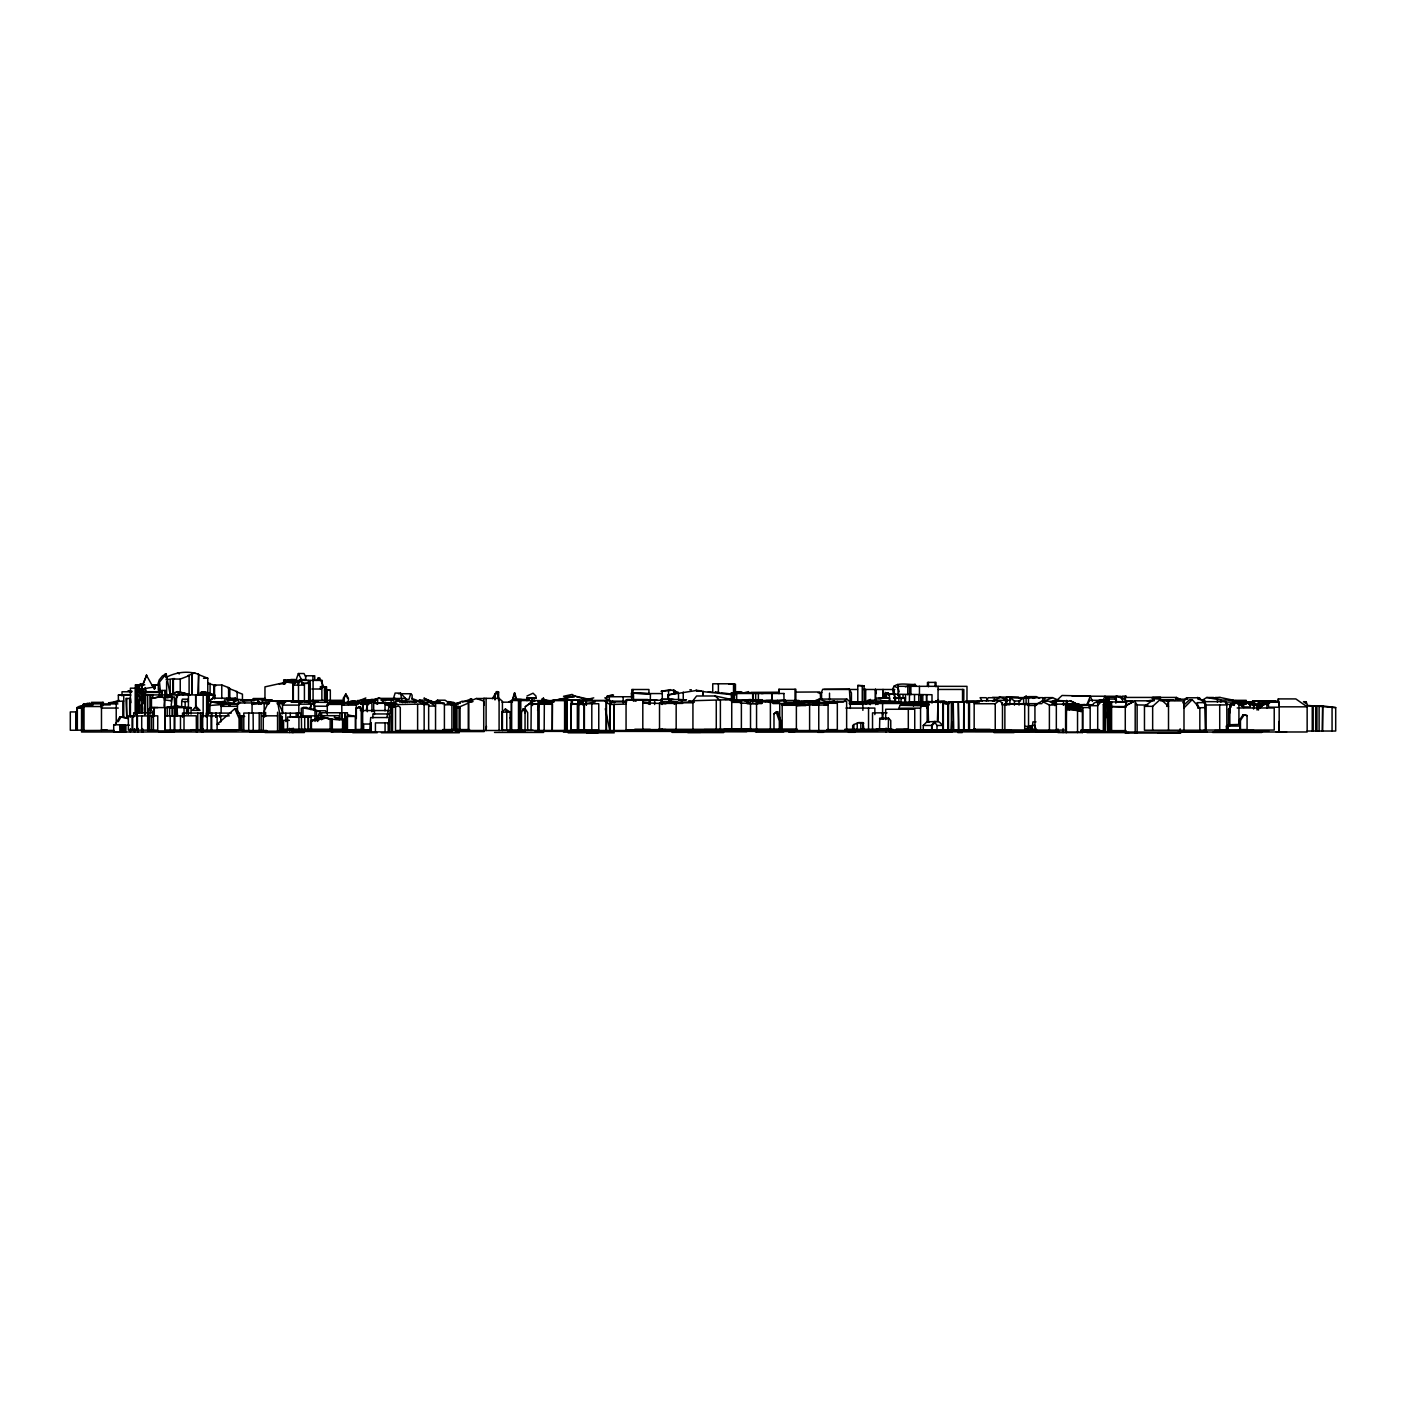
<?xml version="1.0" encoding="UTF-8"?>
<svg xmlns="http://www.w3.org/2000/svg" width="1406" height="1406" viewBox="0 0 1406 1406"><rect width="100%" height="100%" fill="white"/><g stroke="black" fill="none" stroke-linecap="round" stroke-linejoin="round"><path stroke-width="1.5" d="M195.715 694.951L195.698 708.026L195.68 694.915L205.891 694.037L207.93 694.951L207.93 714.547M905.517 702.42L905.517 694.722M1108.666 710.997L1108.332 704.687L1109.773 704.301L1110.758 704.687L1110.758 732.034L1110.758 701.946M1106.627 699.063L1116.346 699.063L1116.346 701.946L1115.854 699.063M301.692 683.826L308.371 683.281L308.371 680.469M170.161 715.795L170.337 729.995M1110.494 713.106L1110.793 704.705L1108.332 704.687M325.717 700.838L326.139 690.241M951.757 721.612L951.37 730.276L951.37 701.84L953.233 701.84L953.725 730.276M326.016 700.909L327.141 690.293L330.322 690.293L330.322 700.891M454.876 720.153L455.825 707.851L454.085 707.376M1105.186 732.034L1105.96 697.148L1107.752 697.148L1108.877 700.663L1107.436 700.663L1105.96 697.148M486.458 726.252L486.107 730.558L486.107 698.343M886.94 698.079L885.499 692.385L884.497 698.325M1249.881 702.332L1250.285 706.972L1242.816 706.972L1242.57 702.315L1249.881 702.332L1249.67 704.81L1260.128 704.81M153.236 684.863L153.149 685.864C155.838 684.581 151.866 684.195 153.922 685.864L154.695 684.863L154.695 688.659M1277.966 702.315L1278.318 698.905L1295.822 698.923L1307.158 706.831L1279.179 706.831L1278.318 698.905M83.147 707.271L83.569 703.808L117.928 703.931M1160.565 700.803L1183.993 700.891L1183.993 707.903L1192.2 699.661L1199.845 708.097L1199.845 730.224M944.322 701.19L935.728 701.102L935.271 702.438M1206.137 730.048L1206.137 705.021L1204.696 701.647L1225.382 701.647L1226.788 704.125L1226.893 729.784M1196.893 705.759L1197.332 702.631L1204.731 702.631L1205.364 730.224L1144.466 730.224L1144.466 706.339L1154.748 698.782L1160.6 699.151L1168.509 706.339L1166.629 706.339L1168.509 700.891L1168.509 730.224M171.181 701.067L171.76 697.148L174.221 697.2L176.066 701.067L176.066 707.271M277.562 712.209L277.562 731.173M265.611 712.28L265.611 716.48M820.471 694.898L822.686 689.309L849.4 689.098L851.421 692.965L851.421 701.735M829.522 693.14L829.522 699.696M534.104 701.348L534.385 700.012L534.755 701.436M391.887 731.876L391.29 706.04L389.128 706.04L386.914 717.552M391.29 706.04L389.286 715.847L389.286 731.876M325.384 700.909L325.805 701.629M388.232 724.055L389.972 715.865L389.972 731.876M532.048 701.453L532.839 697.868L531.626 701.453M153.324 716.269L154.273 712.034L147.964 709.432L147.964 713.756M366.896 702.807L369.479 701.699L368.741 701.032L375.103 701.014L376.492 698.975L377.634 699.819L377.634 704.195M366.333 709.643L367.317 705.496L370.112 702.807L371.922 703.826L371.922 711.717M315.067 721.436L314.909 705.496L313.819 703.861L311.113 703.879L310.726 709.591M163.992 706.199L164.801 696.708L172.358 696.708L171.181 705.461M537.567 710.311L539.131 704.265M181.69 701.576L182.323 699.169L187.754 699.204L188.457 701.576L181.69 701.576L181.69 705.935M158.896 688.36L160.196 692.42L146.593 692.42L145.134 687.569L144.765 714.564M512.61 700.715L514.754 692.771L516.371 698.729M512.522 699.626L514.385 692.965L515.914 698.835M1052.092 704.142L1065.59 704.142L1065.59 730.083L1031.951 730.083L1032.953 721.876L1035.958 721.876M1242.834 705.425L1243.396 703.598M398.478 693.738L410.728 693.738L408.953 699.397L405.613 699.38M1107.752 697.148L1107.155 699.063L1108.877 700.663M1062.374 704.441L1067.734 704.441L1067.435 705.337L1066.697 700.346M295.629 681.207L298.371 673.527L304.012 673.527L305.77 676.954M1213.097 698.149L1220.267 697.499L1232.869 700.083L1232.869 702.104M888.293 729.661L888.522 718.115L879.787 718.115L879.523 729.661M325.964 711.998L325.524 710.786L320.146 710.786L317.721 717.218L317.721 721.471M139.633 700.873L140.055 697.376L138.719 700.873L138.719 713.053M140.477 690.1L146.681 675.108L140.688 690.434M139.827 692.156L139.194 693.773L139.036 684.863M82.69 705.25L88.262 704.828L87.049 705.232M1086.891 704.67L1090.318 696.146L1062.075 695.478L1056.398 700.733M913.144 702.772L913.496 701.893L909.787 702.069M1266.947 704.564L1268.036 702.016L1278.564 702.016L1279.179 707.236L1268.704 707.2L1268.036 702.016M920.561 730.083L920.561 708.114L921.791 705.285L926.15 705.759L926.976 708.308M1102.743 701.084L1105.011 696.128M527.689 730.417L527.689 712.631L525.123 708.747L523.278 708.747L521.485 712.631L521.485 730.417M927.802 705.285L900.139 705.285L898.768 708.255L920.561 708.114M136.329 697.604C140.372 686.093 135.011 714.055 137.138 714.6M218.633 702.086L230.197 704.301L238.633 704.301L227.491 702.086L211.884 701.963L208.387 705.794L208.387 713.984M356.193 704.388L358.425 702.139M1174.889 700.487L1176.4 697.429L1180.407 699.344L1176.576 699.362M146.593 692.402L159.353 691.699L145.169 691.699L145.152 694.915M747.324 699.766L750.681 699.485M1091.46 705.039L1086.891 704.933L1089.861 700.276L1099.597 700.364M395.42 703.58L394.225 702.912L393.346 704.652L393.346 702.315M176.488 698.167L178.492 694.353L189.054 694.388M498.638 700.522L498.638 692.086L497.408 691.611L494.982 693.791L494.982 699.977M496.037 694.107L497.408 691.611M492.416 698.712L495.246 693.562L495.246 698.712M1004.446 700.592L1006.397 697.165L1018.84 697.481L999.227 697.007M316.772 680.399L318.248 677.885L319.689 677.885L324.505 688.342L324.505 700.996M126.768 698.466L126.768 717.816L119.862 716.744L114.941 724.969L113.71 724.705L113.71 731.77L120.459 731.77M118.192 721.682L121.162 716.744M986.204 700.961L988.207 697.71L994.429 697.71L994.429 700.838L992.478 700.838M390.833 704.476L391.378 699.257L393.346 700.821M382.625 703.053L382.625 699.661L385.191 700.768L384.98 699.257L391.378 699.257M311.113 703.879L310.041 708.343C335.085 716.111 306.192 707.13 301.306 708.149L301.569 729.187M1255.136 705.232L1256.085 703.826L1248.563 703.826M207.93 698.149L208.58 697.183L209.213 698.149M1239.354 724.02L1239.354 720.311L1243.08 714.81L1247.069 715.549L1247.069 729.573L1239.354 729.573M934.322 721.559L936.994 725.461L942.723 725.461L939.313 721.999L934.322 721.559L931.651 725.461L931.651 730.276M1228.528 709.134L1230.9 706.884L1228.528 709.134L1228.528 725.865M1240.461 729.573L1240.461 720.364L1244.24 714.81M142.234 698.307L143.992 694.564C138.719 699.116 144.203 705.953 142.094 713.018M141.356 704.898L144.572 701.348L141.268 705.039L141.268 713.123M605.213 701.471L609.853 704.511L625.951 704.107M197.033 694.951L197.736 694.037M450.816 702.262L448.461 701.612L453.892 702.438L447.143 703.281M170.407 695.9L166.207 673.843L162.463 675.899L159.212 679.924L157.718 684.775M692.93 729.275L692.93 700.733L696.62 695.988L715.162 695.988L731.735 699.573L731.735 729.187M394.207 702.947L392.872 704.652L394.401 704.652L394.225 702.912M1182.762 702.807L1186.682 697.78L1199.248 697.78L1204.327 703.088M166.207 673.843L159.511 682.086L160.389 691.26M313.731 704.898L315.823 702.297L345.032 702.508L341.781 704.424L327.282 704.406L327.282 714.336M330.463 702.297L327.282 706.216L316.192 706.199M244.714 702.912L241.92 699.713L236.683 699.186L233.642 702.912L233.414 699.45L231.849 699.432L235.523 698.202L235.962 701.612M579.237 704.529L582.488 704.178L582.488 700.61L593.754 697.851M1101.179 701.594L1097.699 705.689L1090.177 705.689L1090.177 730.136L1098.156 730.136M251.217 700.944L253.291 698.518L265.47 698.518M670.486 699.819C666.936 704.793 668.588 697.974 674.107 699.45M974.34 730.136L975.307 728.993L973.831 728.993L973.831 730.136M674.23 704.248L676.339 701.858L679.836 703.369M666.549 703.334L667.885 701.858L676.339 701.858M624.844 701.91L627.006 699.52L647.832 699.52M932.002 703.105L932.002 694.722L884.497 694.054L884.708 698.325M626.496 701.172L612.629 701.172L609.923 704.125L609.923 731.19L605.301 708.747M392.485 731.876L392.59 704.67L395.789 701.207L413.768 701.207M1069.333 710.048L1069.79 707.657L1068.472 707.798M196.137 706.445L192.341 710.346L200.021 710.346L196.137 706.445L197.684 710.346M923.285 730.276L923.285 725.461L927.169 721.524L927.169 703.826M932.16 730.276L932.16 725.461L934.726 722.86M293.344 700.012L293.344 685.126L297 681.435L300.726 681.435L304.417 685.126L304.417 700.206M1186.682 697.78L1184.836 699.538M1096.908 702.649L1099.597 700.03L1105.415 700.03M1081.144 711.577L1082.55 710.276L1077.91 708.923M780.805 729.292L780.805 720.593L777.676 711.682L773.985 713.686L773.985 729.292M773.985 713.686L777.676 711.682M935.763 702.139L938.487 699.59L935.359 702.227M1183.799 705.144L1189.687 699.661L1192.2 699.661M159.001 692.42L159.001 691.225L161.479 691.225L160.196 692.42L160.196 691.049M430.939 700.979L434.524 702.297M802.756 702.402L807.026 700.645L807.905 702.402M260.286 703.492L263.309 700.768L276.42 700.768M1144.466 706.339L1152.656 706.339L1160.6 699.151M298.81 704.178L301.253 701.981L318.02 701.717L315.102 701.981L312.677 704.178L298.81 704.178L298.81 713.475M510.114 730.171L501.907 730.171L501.907 712.121L505.422 708.976L510.114 712.121L510.114 730.452M550.221 702.209L551.627 702.192L546.635 701.893L549.5 702.209M525.264 706.761L532.505 701.453L525.264 706.761L525.264 713.158M241.059 729.978L241.059 718.589L236.753 708.712L234.802 708.712L217.104 724.318L219.037 724.318M361.131 700.821L372.151 699.467L372.151 700.522L357.423 700.522L357.792 702.525M863.829 729.292L863.126 722.614L858.732 722.614L853.864 724.529L852.669 725.566L852.669 729.292M863.126 722.614L862.616 729.292M370.112 702.807L344.716 702.578L341.781 705.109L356.333 705.109L359.268 702.578L362.643 704.599M850.296 708.431L850.296 702.051L846.781 699.046L843.284 702.051L826.675 702.051L819.223 699.081L811.754 702.051M1266.947 702.086L1259.231 708.202L1266.947 702.086L1266.947 708.36M306.895 702.525L309.39 700.381L342.15 700.293L342.941 703.65M1109.773 704.301L1109.334 732.034M1180.144 728.8L1180.144 733.036L1125.275 733.036L1125.275 705.97L1135.081 700.803L1154.203 700.803M670.644 689.625L661.084 691.313L673.913 690.065L673.896 693.615L676.268 692.965L667.991 694.986L667.991 699.169M268.564 704.371L268.564 702.649L269.618 702.649L253.308 703L252.061 704.371L268.88 702.859M306.578 679.59L299.724 679.59M999.016 700.733L978.101 700.733L974.34 703.738L995.237 703.738L999.016 700.733L1002.478 702.965L1002.478 730.136M1079.878 707.693L1083.762 704.599L1091.249 704.881M673.896 693.615L678.237 692.262L672.964 690.768L673.913 690.065M1228.826 724.758L1239.688 724.424L1240.004 729.784M1028.471 704.125L1028.471 697.288L1026.099 696.146L1019.016 700.961L1019.016 705.127M543.63 704.195L547.233 701.699M356.105 702.174L352.396 703.668M434.542 702.121L437.477 700.206L445.087 700.206L451.906 704.74L451.906 730.399M227.157 699.555L226.841 698.202L235.523 698.202M1264.908 730.997L1259.354 731.999M1069.333 708.536L1082.392 711.102L1082.392 732.579M1202.042 700.434L1206.735 697.499L1213.642 697.499M884.497 694.054L894.831 693.914L894.831 701.928M917.679 705.425L924.023 701.946L940.263 702.139M224.468 704.336L221.111 706.339L237.456 706.287M143.746 694.915L213.185 694.915L213.185 698.325L207.93 701.436L208.299 710.188M327.282 704.406L330.515 702.508M233.414 699.45L227.807 700.698M1033.164 698.43L1036.275 696.62L1039.544 698.307M1245.821 704.037L1249.618 701.84L1253.677 701.84M1226.383 729.784L1226.383 726.058L1229.301 724.406M1034.939 730.083L1034.939 705.091L1041.881 701.19L1048.823 701.19L1056.328 705.004L1049.386 705.021L1041.881 701.19M1066.416 708.923L1068.437 707.798M924.093 703.457L919.963 703.475L923.162 701.699M1004.446 700.065L1006.907 700.047L1000.527 697.394L992.408 700.786M509.113 701.77L513.594 699.292L521.398 699.467M414.77 702.701L419.533 700.083L427.617 700.188L430.746 701.875M116.1 702.192L112.99 702.684L115.397 701.383L116.68 702.631M337.089 703.545L344.54 702.543M1093.323 703.562L1100.511 699.696L1102.339 700.223M1125.275 705.97L1135.081 700.803M929.225 702.438L945.166 701.418L946.836 702.438M157.841 707.552L150.02 707.552L184.045 707.64L175.152 705.9L171.444 706.62M116.223 722.825L116.223 701.524L118.93 700.17M304.557 702.455L307.738 700.873L308.301 702.824M894.831 697.552L893.724 698.097L895.534 697.552L895.534 701.928M914.515 685.759L915.921 685.759L915.183 684.423L905.341 686.831M1114.642 697.025L1116.1 696.322L1125.45 699.151L1117.295 696.322L1114.642 697.025L1115.257 699.713M742.86 693.105L748.642 691.611M915.183 684.423C907.257 685.074 888.469 679.836 893.724 694.617M116.223 701.524L123.746 701.084M375.103 701.014L377.634 699.819L368.741 701.032M669.484 700.821L672.349 699.485M1020.071 703.58L1019.157 704.002M526.969 696.023L533.05 693.211L535.985 696.023L535.985 698.307M395.473 706.04L392.485 707.429L398.496 706.04L400.288 707.429L400.288 731.647L392.485 731.647M266.314 700.68L269.987 700.047M1166.418 700.979L1173.325 699.766L1160.618 699.766M1103.974 702.402L1106.627 701.19M365.876 697.956L358.952 700.821M1147.173 700.979L1154.256 699.766M316.772 720.768L323.556 717.781L311.429 721.137C322.009 714.125 332.923 721.542 344.189 719.415L344.189 729.222L283.573 729.187L283.573 720.347L289.355 720.347M816.113 701.541L812.949 702.947L818.89 701.541L793.634 702.209M918.083 705.197L920.789 704.002M1060.546 701.102L1052.461 697.622L1044.799 700.926L1044.799 698.448L1042.9 698.448M1105.415 730.698L1097.699 730.698L1097.699 702.174L1101.39 700.575L1105.415 700.856M455.72 706.673L460.061 706.656L466.985 703.703M462.398 702.156L471.801 698.764M374.84 699.52L378.689 697.886L382.836 699.661L382.836 703.053M796.376 705.267L797.817 704.67L782.175 705.285L796.376 705.267L796.376 730.769M1269.829 702.561L1257.315 703.422L1269.495 703.422M452.714 705.197L462.117 701.225L472.17 701.858M358.846 706.902L361.272 710.294L362.695 710.294L360.288 706.902L355.788 708.185L355.788 729.486L362.695 729.486L362.643 703.141L363.363 711.506M357.212 708.185L360.288 706.902M831.649 701.946L834.566 701.436L828.978 701.928L834.566 701.436L833.055 701.366M801.666 704.758L802.721 704.336M166.031 679.696L174.449 678.588L173.377 679.01L173.377 694.248M198.633 694.248L198.633 674.318C188.439 670.662 176.558 672.05 166.91 676.989M468.813 730.558L468.813 701.506L476.406 698.501L484.771 698.501M654.686 700.54L656.707 699.749L651.294 699.801M194.854 672.859L192.024 673.966L192.024 694.248M192.2 694.248L192.2 673.966L187.806 675.653L189.107 675.688L189.107 694.248M173.377 679.01L180.232 679.08L189.107 675.688M169.476 694.915L172.463 693.773L171.708 694.915M171.708 693.738L177.209 691.647L185.873 693.51M168.456 695.566L172.446 694.054M173.131 693.808L175.926 692.736M372.151 699.467L360.797 703.808M692.93 700.733L731.735 699.573M538.463 702.508L542.435 701.032L552.663 701.032L548.815 702.455M304.68 708.149L310.076 708.343M1065.924 702.156L1070.054 700.663L1075.467 703.316L1075.467 704.67L1077.611 704.67L1077.611 703.703L1066.205 703.703M667.991 694.986L695.724 690.592L703.246 691.436L703.246 694.986M741.067 700.909L744.319 699.766L762.421 699.713M759.451 700.75L761.911 699.889M1216.735 732.051L1103.323 732.034L1103.323 704.634L1105.731 704.301L1105.731 705.654L1104.29 705.654L1104.624 711.752M1103.323 704.634L1105.731 704.301M867.309 701.19L870.49 699.397M331.798 729.222L331.798 719.362L323.468 717.078L310.656 720.768L310.656 729.222M1229.828 725.724L1229.828 704.634L1231.515 704.072L1230.32 704.283L1230.32 706.568L1231.041 704.125L1237.702 702.772L1238.932 702.772L1238.932 723.756M915.201 702.069L916.501 701.699M200.496 695.126L200.496 692.631L202.095 692.139L207.772 692.912L205.399 692.912L205.399 695.126M322.519 719.028L326.368 717.868M905.025 702.192L904.462 698.026L905.517 698.114M870.244 704.687L870.244 702.649L882.212 701.998L921.756 702.279L913.355 702.069M925.043 702.385L928.522 701.418L932.74 702.262M607.111 695.97C624.018 694.564 601.575 693.879 607.199 700.223M702.649 694.986L703.246 691.436M177.332 692.209L179.529 691.647M890.965 702.121L897.872 702.121M284.75 679.801L284.75 681.031L291.077 679.52L294.75 679.502L294.75 680.434M544.175 730.47L544.333 704.265L552.382 704.301L552.277 730.47L552.382 700.188L578.92 700.188L578.71 730.083M399.656 702.209L403.627 701.313L407.459 702.473M402.327 702.192L406.422 701.313L409.726 702.315M166.681 697.938L172.358 696.708M756.551 729.204L756.551 703.123L763.071 701.699L779.732 703.211L779.732 729.204M769.082 702.42L772.369 701.699L779.732 703.211M151.461 708.729L151.461 698.43L161.426 696.568L164.572 697.763M1235.681 702.192L1241.322 700.979L1241.322 702.613L1245.277 701.049L1248.282 702.262M360.129 703.826L363.363 703.141M1230.32 704.283L1234.363 704.125M855.92 703.861L858.064 703.422M1229.828 704.634L1238.932 702.772M151.461 698.43L161.426 696.568M433.435 702.455L436.756 701.805L444.401 703.422L444.401 730.593M135.415 714.336L135.415 684.986L143.131 684.494L141.988 685.864M143.64 684.529L136.558 685.864L137.155 690.03M924.673 703.791L918.874 704.898L929.19 704.898M731.964 694.687L702.649 691.594M152.762 687.253L138.913 689.555L138.913 692.578M138.913 689.555L140.495 689.256L139.932 699.151M850.542 703.826L860.894 701.893L852.774 701.893M143.131 684.652L136.558 685.864L140.934 685.864M581.609 701.506L578.094 702.069L582.365 702.069M293.538 717.236L311.025 716.884L311.025 729.257M680.1 700.346L686.532 699.749L679.168 700.118M297.105 717.341L299.654 716.884M526.969 700.698L526.969 697.728L534.139 697.921M526.969 697.728L536.073 697.921M1066.398 709.397L1066.064 732.579M1257.034 710.048L1257.034 705.847L1264.908 704.476M1262.869 705.091L1257.034 705.847M348.108 703.228L352.449 703.457L347.95 703.668M582.488 704.178L595.177 702.016M416.914 700.276L411.905 698.483L416.44 702.209L413.434 702.192M112.99 702.139L108.508 702.895L111.9 702.895M867.309 700.469L880.736 699.942L881.14 701.19M886.325 694.054L888.645 694.88L889.418 693.984L889.436 701.295M203.571 694.915L202.095 695.126L202.095 692.139M532.294 703.914L551.591 703.316M351.359 701.576L355.033 701.102L351.359 702.402L347.405 701.576M264.152 715.636L265.382 715.478M209.125 704.265L209.916 705.461L229.301 704.055L229.301 705.671L229.055 704.09M358.811 701.137L352.713 701.893L358.53 701.752M752.86 700.803L772.843 700.364L765.901 701.243M1074.325 708.571L1074.325 704.23L1070.036 704.67L1072.303 704.494L1072.303 708.905M496.177 691.611L498.638 692.086M153.922 684.95L156.927 684.792L153.131 684.775L154.607 685.864M797.835 701.647L809.803 701.383M919.963 703.475L923.777 703.053M912.107 705.285L929.296 704.476M926.976 705.197L921.44 705.777L927.802 705.742M471.133 701.506L468.268 701.594L468.268 730.558M468.268 701.594L472.188 701.506M917.257 704.195L908.135 704.441M322.255 686.515L320.48 686.69L320.48 689.01M1023.638 704.178L1023.638 697.657L1028.471 697.288M654.651 700.047L643.368 700.645L654.651 700.047L654.651 704.511M864.848 703.07L873.407 702.367M872.915 703.07L881.492 702.367L849.417 702.35M812.334 705.144L818.767 704.687L818.767 730.769M392.59 704.67L424.155 704.002L424.155 730.487M814.478 705.179L828.081 704.898L824.285 705.144M209.178 695.126L212.499 694.915M764.723 701.102L785.462 700.329L786.569 702.701M776.938 700.838L785.462 700.329M853.424 703.211L863.548 702.613M866.922 702.947L850.437 703.369M166.998 694.283L164.924 694.898L164.871 690.469M850.753 703.58L854.743 703.369M876.307 702.754L872.142 703L875.674 702.649L875.674 704.687M884.339 702.332L890.35 701.998M1272.518 702.051L1278.88 701.858M157.771 684.88L154.467 684.792M854.971 703.703L875.393 703.211L865.428 703.703M1077.137 704.599L1087.998 705.197M385.016 710.803L385.016 704.23L394.629 705.425M798.555 701.313L819.505 700.873M354.435 703.721L358.038 703.703M961.405 702.139L964.252 702.104L964.252 730.276M177.209 691.647L183.43 692.877L183.43 694.915M191.04 714.037L191.04 707.657L184.784 707.921M179.37 673.913L177.507 672.859M197.859 694.248L198.633 674.318M214.538 698.554L214.538 685.091L221.779 684.986L228.598 687.622L228.598 698.554M879.523 718.835L888.293 718.712M203.501 678.29L207.772 678.237L207.772 694.248M210.074 694.248L210.074 683.369L208.035 683.404L216.032 685.636L214.538 685.091M237.139 698.554L237.139 691.647L236.155 691.664L242.447 694.16L242.447 700.698M205.399 692.912L214.767 695.126L214.767 698.87M206.629 716.761L206.629 694.951L203.185 694.951L203.149 716.779M725.057 699.467L731.384 699.415M893.935 697.587L899.822 697.517L898.1 694.722L899.822 698.097L899.822 694.722M444.401 704.828L451.906 704.74M672.279 702.297L682.174 702.192L681.383 699.555L660.908 699.45M1124.554 701.506L1133.06 701.155L1125.046 701.155M731.401 701.594L731.401 692.824L733.106 692.824L733.704 701.805M1034.939 705.091L1036.697 705.074M728.923 683.791L735.461 684.16L735.461 694.898M182.71 694.915L183.43 692.877M424.155 704.002L423.048 704.019L424.155 704.67M1234.82 700.663L1236.313 700.663L1243.853 707.552L1239.301 704.424M750.892 692.367L778.871 692.209M796.095 692.104L819.768 691.98L821.579 694.617L821.579 698.993M384.4 700.153L390.833 700.153M1009.912 704.599L1009.912 697.675L1035.853 697.517M693.562 701.084L688.553 701.119L694.371 702.244M862.247 701.998L858.521 702.016M961.089 702.121L951.37 701.84M141.778 698.536L141.778 690.153L142.902 690.153L143.746 703.65M1197.561 697.376L1200.144 698.887L1199.248 697.78M846.781 699.046L819.223 699.081M660.662 701.77L668.307 701.752M456.282 711.981L455.843 707.886L460.061 707.851L454.665 706.339M290.585 679.748L292.395 679.731M569.448 699.977L584.914 699.942M243.291 700.61L263.484 699.415L265.47 700.68M582.488 700.61L609.923 700.575L613.403 702.016L612.629 701.172M613.297 701.805L614.879 702.525M1097.699 702.174L1103.974 702.156L1103.974 732.034M1028.542 730.048L1028.542 704.547L1004.868 703.721L1004.868 729.855L1033.955 730.048M101.478 730.505L101.478 706.533L84.008 706.55L83.569 703.808M805.902 705.584L796.376 705.601L809.61 704.687L809.61 730.769M118.262 708.044L101.478 708.079L101.039 703.931L101.478 706.533M1034.939 725.426L1031.951 725.443M293.889 680.381L322.255 680.399L322.255 688.342L320.48 686.69L321.236 689.01M284.75 681.031L290.831 680.434L283.696 679.801L283.661 683.791L285.682 683.158L282.87 683.158M303.643 683.281L301.692 683.281L309.636 683.281L309.636 702.912M140.108 683.843L141.285 683.843M279.091 683.826L285.172 683.826M144.8 684.863L138.544 684.863L138.544 690.223M151.62 684.863L158.333 684.775L158.333 690.188M135.415 684.986L136.558 684.986L136.558 714.283M293.344 685.126L304.417 685.126M857.783 703L857.783 685.46L864.075 685.847L864.075 702.666M864.075 685.847L857.783 685.46M322.22 686.813L326.561 686.813L326.561 700.909M139.194 688.694L136.329 688.694L136.329 714.6M311.851 689.01L321.869 689.01L321.869 699.942M823.863 689.467L857.502 689.467M863.548 689.467L894.761 689.502M938.048 689.45L963.831 689.45L963.62 730.276M326.842 700.909L326.842 690.346L324.505 690.241M161.479 691.049L159.071 691.049L161.936 691.225L161.936 694.915M127.735 691.137L131.865 691.137M143.851 691.418L141.778 690.153M740.944 692.842L751.612 692.842M818.116 692.842L822.194 692.842M741.103 693.035L745.479 693.035M648.711 693.562L662.279 693.562M731.964 693.492L784.021 693.492M143.992 694.019L145.152 694.019M631.435 697.376L631.435 693.158L650.433 693.773L650.222 704.406M884.128 694.037L889.383 694.037L888.645 694.88L888.1 692.736L886.43 692.736M118.368 701.576L118.368 695.109L121.25 695.109M130.424 694.669L123.746 694.669L123.746 717.13M143.377 694.845L144.836 694.845M118.368 695.109L130.863 695.109M1072.145 696.128L1120.81 696.304L1122.691 700.153M1126.382 696.181L1122.287 696.181L1122.287 699.696M1028.401 696.62L1036.275 696.62M607.199 696.743L633.473 696.743M992.425 697.394L1000.527 697.394M1124.642 697.429L1176.4 697.429M1215.311 697.499L1220.267 697.499M901.018 702.525L901.018 697.71L905.025 697.851M1023.638 697.657L1042.9 697.657L1042.9 702.649M1044.43 697.622L1052.461 697.622M876.817 698.079L889.647 698.009L889.647 701.225M898.891 698.097L902.195 698.097L901.018 697.71M1018.84 697.974L1020.826 697.974M226.841 698.202L213.15 698.202L207.93 701.436L216.419 702.262L225.083 701.295M378.513 698.378L395.244 698.378M502.417 730.558L502.417 701.313L499.095 698.395L483.717 698.343L483.717 730.558M880.508 698.079L879.225 697.886L880.613 698.079M405.613 698.466L393.469 698.466L395.121 693.053L400.499 693.105L405.613 698.466L405.613 702.666M376.492 698.975L371.289 699.837L372.063 700.627M583.578 699.134L591.979 699.503M661.857 699.239L671.154 699.239M1175.398 699.204L1187.683 699.204M1197.93 699.204L1204.028 700.258M224.38 699.872L237.913 699.872M240.584 699.872L254.943 699.872M261.323 699.872L271.709 699.872M390.604 699.731L398.847 699.731L404.137 702.525M630.345 699.784L636.022 701.243M1206.735 697.499L1220.9 700.065L1232.869 700.083M263.15 700.083L272.307 700.083M566.108 730.47L566.108 700.065L572.383 700.258M730.065 700.03L743.159 699.942L750.523 703.193L750.523 729.327M381.096 700.452L386.158 700.452M529.078 700.293L522.241 699.731L529.078 700.293L529.078 697.71M608.113 700.223L609.325 700.223L609.325 696.743M639.045 700.223L662.05 700.223L662.05 704.511M996.292 700.311L1010.545 700.311M1229.213 700.329L1246.261 700.329M426.844 700.663L430.746 700.663M565.476 700.645L511.661 700.522L511.661 730.206L533.067 730.189M609.853 731.19L609.923 700.575L582.189 700.575L582.189 704.511M737.359 700.575L765.936 701.418L761.226 700.891M765.901 700.469L799.012 700.469M818.52 700.557L805.287 701.313L809.926 701.471M1070.054 700.663L1075.467 703.316M240.303 700.803L254.17 700.803M270.251 700.873L307.738 700.873M329.443 700.768L342.976 701.541M350.639 701.102L355.033 701.102M965.694 700.926L980.105 700.926M1009.912 697.675L1014.447 700.996L1020.528 700.996M1252.658 705.162L1252.57 700.786L1276.015 700.786M274.592 701.137L287.615 701.137M470.676 701.506L468.813 701.506M550.115 701.19L551.837 701.19M578.094 701.243L582.805 701.207M761.999 701.243L768.695 701.102M1050.598 701.33L1054.219 701.33M1054.887 701.243L1063.534 701.243L1063.534 705.25M577.831 701.506L583.349 701.366M762.228 701.366L763.493 701.366M824.654 701.366L846.64 701.366L846.64 730.663M930.157 701.612L935.834 701.612M1277.913 701.682L1252.658 700.821M579.377 701.647L583.508 701.647M615.459 701.858L626.742 701.858M1115.837 701.664L1125.942 701.664L1125.942 705.97M1233.062 701.84L1243.66 701.84M277.597 701.981L285.787 701.981L275.312 701.313L283.731 703.721L277.017 703.703M307.809 702.069L309.056 702.069M347.475 702.156L356.597 702.156M410.991 702.069L415.069 702.069M502.03 702.174L512.452 702.174M537.9 702.016L553.982 702.016M681.207 702.121L688.342 702.121M927.925 721.19L927.925 702.016L943.356 702.174L943.356 730.276M979.367 702.104L948.523 702.156L948.523 730.276M1108.877 701.946L1126.733 701.946M1225.294 702.086L1236.313 702.086L1237.175 703.369M103.482 702.35L91.425 702.35L91.548 705.953M112.99 702.684L116.856 702.684M291.165 702.262L302.149 702.262M346.966 702.455L373.68 702.402L377.247 704.125M422.362 702.262L429.252 702.262L435.544 706.058L428.654 706.058M577.743 702.244L582.787 702.244L580.643 701.366M784.337 702.297L808.239 702.297M816.974 702.385L825.146 702.525M943.004 702.402L950.315 702.402M373.68 702.772L393.346 703M665.952 703.721L642.806 702.719L649.238 703.721M692.93 702.772L676.163 702.772L676.163 729.345M807.905 702.596L812.334 702.596M850.015 702.578L877.467 702.578L877.906 704.494M913.988 702.701L923.883 702.719M946.01 702.719L949.876 702.719M263.467 702.947L237.456 702.947L237.456 713.299M357.423 702.842L364.172 702.842L364.172 700.522M862.616 702.912L875.463 702.912L876.219 703.931M1001.511 702.965L1002.478 702.965M1247.438 703.088L1253.695 703.088M92.427 705.654L89.597 703.316L87.049 703.316L89.861 705.636M373.873 703.299L396.808 703.299M447.477 703.299L460.395 703.299M750.523 703.193L741.384 703.176L734.02 699.942M814.777 703.281L837.326 703.281M1249.547 703.387L1254.275 703.387M659.519 703.404L682.613 703.404M746.41 703.422L761.806 703.598M773.001 703.562L800.699 703.545M849.312 703.404L908.786 703.527M913.408 703.439L923.637 703.439M1004.868 703.721L1041.916 703.633M264.187 703.703L268.107 703.703M531.011 703.914L539.131 703.914L539.131 730.47M570.854 703.738L598.763 703.738L598.763 730.083L570.854 730.083L570.854 703.738L578.71 704.107L572.207 703.738M798.96 702.297L798.96 703.826L804.707 704.441M849.417 703.861L863.319 703.861M928.804 703.791L908.346 703.703L924.673 704.318M944.533 703.703L948.945 703.633L948.945 702.069L947.152 703.721L948.945 703.633L941.545 701.612M1011.195 703.879L1020.651 703.879M1024.376 703.721L1028.542 704.547M1246.683 703.598L1240.531 703.826L1241.076 705.021L1243.783 705.021L1240.391 703.65M1248.704 703.826L1251.709 703.826L1252.57 705.039M532.294 704.265L544.333 704.265M902.353 704.107L928.013 704.107M1066.609 704.213L1071.653 704.617M361.447 704.371L367.317 704.371L367.317 711.717M815.832 704.336L798.96 703.826M798.977 704.828L818.767 704.687M916.167 704.67L928.241 704.67M1001.916 704.722L1009.297 704.722M1066.381 704.599L1093.481 704.828M1206.137 705.021L1226.893 704.898L1225.382 701.647M1240.813 704.67L1243.396 704.67L1242.201 704.67M88.877 705.004L93.042 705.004M101.671 704.881L110.336 704.881M451.045 705.074L455.825 705.074L455.843 730.399M1066.152 704.933L1076.311 704.599M1084.87 704.599L1078.314 704.758M1027.856 705.461L1035.87 705.461M926.15 705.759L900.139 705.285M1315.998 731.032L1315.998 705.865L1307.141 705.847L1307.158 731.981L1228.897 732.016M1315.7 731.032L1315.7 705.847L1322.677 705.988L1322.677 731.032M84.588 706.287L79.14 706.287L79.14 707.376L80.493 707.991L80.493 706.287M1125.275 706.568L1111.601 706.55L1126.065 707.341M1073.727 706.462C1079.826 705.461 1081.161 709.819 1073.182 707.851M1065.713 706.919L1067.857 706.919L1067.857 709.731L1072.163 706.339L1066.574 706.216M303.362 707.394L306.736 707.394M77.33 707.376L80.493 707.921L77.33 707.376L77.33 730.171M176.523 706.163L175.152 706.005L191.04 707.657M1073.727 707.552L1089.386 707.552M1205.364 707.605L1198 707.833L1197.332 702.631M83.253 707.991L77.014 707.991L77.014 730.171L83.27 730.171M167.209 716.146L167.209 706.99L174.555 707.921L174.555 716.357M455.843 707.886L459.112 707.886L459.112 730.399M845.99 708.079L874.848 708.079L874.848 714.6M1237.175 707.974L1274.223 707.974L1274.223 730.048L1204.081 730.048M1071.319 708.782L1066.223 709.362L1082.392 711.102M147.964 709.432L151.127 709.432M360.358 710.54L389.234 710.54M501.907 712.121L510.114 712.121M887.045 712.842L872.528 712.877L872.528 729.89M231.269 713.123L206.295 713.07L206.295 717.271M236.7 713.123L239.688 713.123L239.793 729.872M389.708 713.949L372.889 713.949L372.889 717.939M150.6 715.847L157.736 715.847L157.736 730.136L128.368 730.136L128.368 715.935L147.665 715.935L147.665 730.136M229.301 715.882L201.866 715.882L201.866 730.101L239.688 730.101M239.125 715.847L242.992 715.847M261.727 715.83L277.562 715.83M300.849 715.865L315.049 715.865M320.181 715.988L321.183 715.988M149.634 730.136L149.634 716.164L153.412 716.533L153.412 730.136M149.634 716.164L153.412 716.533M244.732 716.375L241.832 716.55L241.832 730.487L266.771 730.487M355.314 729.942L355.314 716.445L346.86 716.445L346.86 729.942M281.868 716.691L281.639 730.364M282.518 717.148L279.618 717.148L281.885 716.252L281.868 730.364M311.025 716.884L287.545 717.025L287.545 729.187M387.687 717.552L370.674 717.552L369.637 731.876L415.297 731.964M509.939 717.798L511.257 717.798M324.962 717.886L331.798 719.327L331.798 720.768M936.009 721.524L927.046 721.84L929.296 721.84M858.732 722.614L863.829 723.229M370.551 724.037L363.662 724.037L363.662 730.276L370.551 730.276M119.862 724.969L124.097 724.969L113.71 724.705M129.528 725.18L119.721 725.232L119.914 732.034M923.285 725.461L932.16 725.461M1226.383 726.058L1240.004 726.058M1024.71 726.375L1031.969 726.375M724.125 729.169L750.523 729.169M876.307 729.029L889.594 729.029M634.721 729.292L650.328 729.345M659.519 729.345L797.413 729.257M844.76 729.433L893.021 729.398M976.397 729.345L990.123 729.345M192.341 729.714L200.021 729.714M442.802 729.591L457.512 729.538M457.794 729.573L469.34 729.573M634.862 729.696L665.952 729.556M704.107 729.573L796.868 729.521M826.763 729.626L837.326 729.626M844.76 729.556L892.318 729.626M903.619 729.556L910.965 729.556M986.907 729.749L1009.912 729.732M1093.376 729.626L1099.58 729.626M101.496 729.767L107.032 729.767M242.992 729.872L217.104 729.978L217.104 715.882M371.079 729.978L280.638 730.048L280.638 713.176L300.48 713.176L300.48 717.394M442.626 729.767L469.797 730.048M650.222 729.767L626.057 729.767L626.057 699.942L649.203 699.942L649.203 704.406M688.553 729.89L713.246 729.89M724.758 729.907L737.412 729.907M744.512 730.013L796.938 730.013M845.006 729.767L919.278 729.89M922.037 729.978L1000.633 730.013M1081.126 729.767L1099.053 729.89M281.428 730.259L313.274 730.189M341.781 730.312L363.363 730.312M442.626 730.065L467.882 730.206M639.045 730.294L650.785 730.224M721.489 730.206L763.493 730.136M898.768 730.083L1011.055 730.065M1221.814 730.065L1228.493 730.065M82.69 730.505L113.974 730.399M190.654 730.347L202.903 730.347M234.503 730.364L238.633 730.364M279.618 730.364L371.395 730.347M396.685 730.487L642.173 730.487M661.084 730.522L676.971 730.435M684.88 730.61L835.269 730.522M836.324 730.487L877.942 730.645M878.68 730.347L890.156 730.347M923.039 730.558L966.994 730.505M973.725 730.628L1011.107 730.575M1081.056 730.505L1089.298 730.505M1111.601 730.61L1126.065 730.61M1214.643 730.575L1254.011 730.487M204.872 730.856L206.629 730.856M299.759 730.804L370.78 730.751M413.276 730.804L435.544 730.645L435.544 703.404L427.986 701.805M534.508 730.698L586.636 730.698M623.754 730.856L674.247 730.681M675.513 730.804L703.123 730.804M720.188 730.821L784.021 730.892M785.058 730.874L850.472 730.786M852.229 730.769L870.455 730.769M940.825 730.804L947.363 730.804M1008.84 730.874L1042.039 730.874M1051.354 730.751L1057.646 730.751M1081.952 730.733L1086.838 730.698M1216.454 730.804L1240.813 730.804M147.964 731.102L191.04 731.102M203.729 731.067L235.628 731.067M282.782 731.173L243.8 731.173L243.8 713.053L263.274 713.053L263.274 731.173M293.942 731.19L315.172 731.19M323.152 731.208L344.4 731.138M355.173 731.05L370.797 731.05M397.564 731.032L452.75 731.155M565.019 731.19L673.263 731.225M698.764 731.225L756.164 731.225M779.117 730.997L789.276 730.997M888.838 731.015L1010.703 731.032M1080.95 731.225L1087.277 731.225M1218.879 731.12L1268.704 731.05M1307.141 731.032L1335.7 731.032L1335.7 707.605L1322.624 705.9M304.153 731.489L333.257 731.489M396.984 731.507L441.976 731.489M542.54 731.366L695.214 731.419M698.448 731.296L756.604 731.401M908.346 731.225L939.138 731.225M975.131 731.278L995.343 731.278M1041.705 731.296L1058.806 731.296M1081.126 731.331L1098.156 731.331M158.439 731.559L174.678 731.559M455.28 731.577L484.226 731.577M723.141 731.7L746.779 731.7M756.112 731.559L795.005 731.559M287.246 731.946L81.548 731.999L81.548 705.953M331.201 732.034L351.764 732.034M563.419 732.051L593.156 732.051M755.426 731.858L783.81 731.858M788.731 732.016L914.427 731.946M916.361 731.841L1029.315 731.928M1041.038 732.087L1058.191 732.087M250.18 732.122L279.196 732.122M342.976 732.139L364.295 732.139M507.566 732.245L525.58 732.245M671.98 732.368L700.645 732.368M817.747 732.333L823.494 732.333M848.451 732.298L855.059 732.298M889.998 732.157L951.88 732.139M1000.844 732.21L1112.867 732.157M1178.246 732.175L1207.139 732.175M264.961 732.544L304.417 732.544M352.713 732.684L377.265 732.684M494.508 732.438L543.63 732.438M687.78 732.596L723.668 732.596M957.82 732.579L962.319 732.579M993.989 732.614L1014.095 732.614M1082.55 732.579L1057.945 732.579L1057.945 728.923M1086.891 732.596L1129 732.596M1157.771 732.684L1181.11 732.684M1212.587 732.456L1261.85 732.456M381.377 732.754L459.358 732.754M568.077 732.825L614.264 732.825M586.706 733.141L597.761 733.141M228.598 687.622L227.649 687.622L229.828 688.483L229.828 698.554M734.143 691.717L741.243 691.734L743.387 693.211L731.401 692.824M631.435 693.158L650.433 693.773M1232.464 701.858L1242.219 701.875M1054.008 701.875L1051.653 701.875L1054.184 700.346L1067.435 700.926M282.782 712.209L277.457 700.944L269.073 700.926L263.748 712.209L263.748 716.427M553.788 701.682L538.357 701.735L543.314 702.227L541.328 701.787M756.551 703.123L762.105 703.123M435.544 703.404L444.401 703.422M1226.788 704.125L1234.363 705.355M292.413 716.832L294.047 716.832M351.764 730.663L354.945 730.663M228.897 698.554L228.897 688.483L229.828 688.483M428.654 704.582L424.155 704.564L416.844 700.961L421.29 700.961L428.654 704.582L428.654 730.645M452.029 704.722L458.233 704.74M1307.58 705.425L1335.7 707.605M167.209 706.99L174.555 707.921M393.733 702.473L395.648 702.49M331.992 703.299L356.649 703.492M1239.02 700.979L1241.322 700.979M937.609 702.104L939.489 702.121M528.217 699.555L513.594 699.292M1066.785 704.318L1079.386 704.406L1079.878 707.921M731.735 702.332L741.384 702.402L741.384 729.187M1198 708.079L1199.845 708.097M126.768 717.816L125.925 698.466L130.424 698.466L130.881 702.631M1033.955 729.89L1030.211 726.058L1024.71 729.89L1030.123 730.048L1030.123 726.375M1105.643 700.68L1100.511 699.696M1322.677 705.988L1322.238 731.032M1110.793 704.705L1108.877 704.459L1108.877 699.063M747.517 703.615L758.027 703.703M171.181 700.768L163.992 699.854M1247.069 715.549L1243.08 714.81M945.588 703.615L946.519 703.615L945.271 703M403.522 702.244L404.752 702.244M283.942 681.33C320.164 684.898 281.675 675.987 283.942 683.896M1108.613 697.341L1114.958 697.411M632.313 693.158L648.939 693.562L648.939 689.502L631.804 689.502L631.804 698.255M917.292 703.598L914.339 702.754M1239.143 704.758L1242.289 704.81L1238.563 704.002M1134.66 701.155L1137.12 704.933L1147.876 705.091M750.663 700.821L754.952 700.873M200.496 692.631L205.258 691.875L214.767 695.126M1276.103 731.805L1286.578 731.999M264.961 700.012L264.961 686.866L286.754 682.051L293.344 683.193M1240.145 704.424L1244.451 704.564M343.046 729.222L343.046 719.485L334.962 717.763L344.189 719.415M880.771 697.886C882.915 699.977 884.321 695.267 883.144 689.502M893.935 701.19L881.14 700.592M1239.354 720.311L1240.461 720.364M326.192 690.082L330.322 690.293M326.842 690.346L325.366 690.258L326.473 690.258L326.473 700.856M817.782 702.754L825.814 703.246M691.383 689.784L689.854 689.784M205.399 694.915L208.44 695.126L208.44 693.861M826.007 703.422L818.89 702.385L821.385 703.281M893.724 697.552L902.195 698.448L898.838 697.903L898.838 702.227M573.349 696.304L575.054 696.48L563.525 696.286L572.101 694.441L575.054 696.304L553.683 700.504L575.177 696.093L590.45 699.661M919.471 703.703L928.241 704.582M730.364 693.879L721.05 692.754M719.222 692.543L715.092 692.033L715.953 692.35M701.383 690.926L695.882 690.258L697.763 690.961L696.603 690.838M708.325 691.77L711.981 692.314M854.883 703.685L851.21 703.211L853.741 703.457M974.094 701.664L968.189 701.77M1075.731 703.808L1079.386 704.406M566.108 700.065L567.251 700.258L567.251 730.47M292.36 682.051L295.699 682.666M218.387 701.963L229.301 704.125M542.329 701.787L545.686 702.438M355.314 716.445L347.686 714.846M188.404 707.693L188.14 714.037M728.923 683.738L731.015 684.16M541.626 699.116L549.359 700.821M542.962 699.837L547.25 700.768M119.862 716.744L128.333 718.642M211.884 701.963L220.97 704.037M925.464 705.021L920.35 703.826L917.679 705.197L917.679 703.826M576.741 696.884L581.838 698.079M583.613 698.501L587.198 699.327M1240.742 703.088L1242.763 706.972M1071.038 708.958L1081.144 711.331M182.71 692.877L190.425 694.915M334.206 717.078L342.572 719.415L342.572 729.222M937.995 702.174L937.398 721.19M927.925 702.016L928.522 721.63M733.844 700.03L741.384 702.402M893.724 686.181L898.047 687.85L899.242 691.91M392.573 705.812L387.933 704.16L392.573 706.005M476.406 698.501L483.717 701.119L484.086 705.32M228.897 688.483L237.139 691.647M197.859 674.335L207.772 678.237M159.809 690.258L162.024 691.137M354.681 702.402L357.774 703.58M612.278 701.541L609.923 704.125L610.327 708.29M385.016 704.23L389.69 706.304M160.899 696.568L164.801 698.343M430.728 701.207L423.962 698.097L430.746 702.227M355.577 702.895L357.3 703.738M341.008 702.895L342.677 703.721M355.279 702.543L358.02 703.967M604.791 697.851L609.923 700.575M419.533 700.083L424.296 702.701M355.507 702.807L357.3 703.808M610.45 701.225L612.506 702.543M437.477 700.206L442.679 703.668M307.826 700.944L308.881 701.664M1239.494 703.299L1242.096 705.109M808.942 700.873L810.102 701.735M1109.316 704.301L1107.436 704.459L1108.649 727.798M261.815 703.457L257.386 700.75L261.164 704.142M715.162 695.988L719.134 699.643M410.728 693.738L412.116 695.056L412.116 699.397M888.1 692.736L889.418 694.037M888.522 718.115L890.771 720.54L890.771 729.661M470.412 698.747L473.014 701.576M939.7 701.699L940.632 702.772M239.723 702.912L236.683 699.186M205.891 694.037L206.629 694.951M1075.467 704.67L1074.746 703.299M389.128 706.04L389.708 706.99M988.119 700.838L986.221 697.71L980.087 697.692L982.179 701.19M897.59 684.423L898.346 685.759M146.347 675.108L154.221 689.081M138.386 694.986L139.809 697.604L139.633 713.053M1034.939 726.744L1036.697 730.083M884.638 693.966L886.536 697.657M898.1 694.722L899.822 698.097M298.371 673.527L301.833 680.276L301.745 683.826M777.483 700.329L778.52 702.508M318.248 677.885L319.408 680.399M523.278 708.747L525.053 712.631L525.053 730.417M234.802 708.712L239.108 718.589L239.108 729.978M505.422 708.976L506.775 712.121L506.775 730.171M1219.705 704.898L1219.74 730.048M804.601 700.715L805.287 702.402M297 681.435L298.494 685.126L298.494 700.206M1090.318 696.146L1092.374 701.26M347.475 698.237L345.788 693.966L348.389 698.237L348.389 704.564M140.864 697.622L142.094 700.873M320.146 710.786L320.603 715.988M776.077 711.682L779.346 720.927L779.346 729.292M400.499 693.105L402.38 702.666M935.728 701.102L936.185 702.438M544.509 701.436L543.314 697.833L544.122 701.436M1030.739 726.058L1031.951 729.89M230.18 698.202L230.566 699.678M213.185 698.325L209.213 700.68L209.178 693.861M313.819 703.861L314.206 709.538M82.866 704.828L83.147 730.505M849.4 689.098L850.138 701.735M165.187 673.843L165.908 677.727M174.221 697.2L174.906 707.271M277.457 700.944L279.407 712.209L279.407 731.173M1067.734 704.441L1067.892 705.32M171.76 697.148L171.919 698.202M875.587 689.502L875.956 693.756M1105.186 705.654L1105.854 717.833M1229.828 708.448L1230.057 712.772M1279.073 721.506L1279.179 731.981L1279.179 706.831M308.705 683.281L308.705 700.715L308.705 680.469M1332.062 707.605L1332.062 731.032M1319.109 705.882L1319.109 731.032M1316.947 705.847L1316.947 731.032M1313.186 705.865L1313.186 731.032M1312.255 705.847L1312.255 731.032M1260.128 730.997L1260.128 731.999M1259.354 702.561L1259.354 706.708M1258.511 705.847L1258.511 710.048M1254.609 701.682L1254.609 706.005M1253.607 704.81L1253.607 709.046M1237.702 702.772L1237.702 704.142M1229.108 709.134L1229.108 725.865M1228.246 726.058L1228.246 729.784M1220.9 700.065L1220.9 702.104M1217.385 699.608L1217.385 702.104M1183.993 700.891L1183.993 730.224M1152.656 706.339L1152.656 730.224M1137.12 704.933L1137.12 733.036M1135.187 703.123L1135.187 733.036M1126.434 701.946L1126.434 706.234M1125.327 696.181L1125.45 701.664M1115.854 697.025L1115.854 703.193M1111.601 701.946L1111.601 732.034M1108.332 704.459L1108.332 732.034M1107.436 700.663L1107.436 732.034M1104.747 702.033L1104.747 704.634M1104.29 704.301L1104.29 732.034M1089.14 704.336L1089.14 707.921M1082.866 707.552L1082.866 729.89M1080.827 707.552L1080.827 711.612M1077.541 710.874L1077.541 732.579M1066.398 706.919L1066.398 732.579M1063.094 728.589L1063.094 732.579M1056.345 701.243L1056.328 730.083M1054.887 700.891L1054.887 705.636M1049.386 705.021L1049.386 730.083M1047.417 731.595L1035.923 731.595M1026.099 696.146L1026.099 704.634M1024.71 703.721L1024.71 730.048M1014.447 700.996L1014.447 705.144M1006.907 697.481L1006.661 704.599M1006.116 700.311L1006.116 704.599M1005.958 700.311L1005.958 704.599M995.237 703.738L995.237 730.136M975.307 728.993L975.307 730.136M974.797 728.993L974.797 730.136M974.165 702.104L974.165 730.276M969.507 702.104L969.507 730.276M968.593 702.104L968.593 730.276M966.959 703.176L966.994 686.356L898.047 686.304L898.047 694.248M962.53 689.45L962.53 702.244M958.945 730.276L958.33 701.981L958.33 730.276M953.233 701.84L953.233 730.276M947.908 702.402L947.908 730.276M942.723 702.174L942.723 730.276M938.048 686.356L937.995 721.225M936.994 725.461L936.994 730.276M936.027 686.761L936.027 682.385L927.485 682.385L927.485 686.356M935.095 682.385L935.095 686.356M928.452 682.385L928.452 686.761M926.747 694.722L926.747 703.105M926.431 694.722L926.431 703.105M922.793 694.722L922.793 703.105M921.106 694.722L921.106 703.105M920.578 694.722L920.578 703.105M919.454 686.356L919.454 694.634M918.803 694.722L918.803 703.105M914.744 729.942L914.744 709.257L885.675 709.257L885.675 719.608M914.515 694.722L914.515 703.105M913.496 701.893L913.496 706.058M910.895 686.356L910.895 694.757M909.524 686.356L909.401 703.105M908.311 709.257L908.311 729.942M907.837 686.356L907.696 694.757M907.116 729.029L896.325 729.029M903.039 694.722L903.039 698.097M894.304 689.502L894.304 695.882M886.096 728.08L886.096 731.964M882.863 689.502L883.003 698.079M882.915 712.842L882.915 719.257M882.599 703.439L882.599 714.459M882.247 712.877L882.247 719.257M875.587 689.379L875.587 700.135M875.34 689.379L875.34 700.065M870.05 700.012L870.05 701.19M868.539 708.079L868.539 729.837M865.639 689.379L865.639 704.318M865.305 689.379L865.305 704.318M862.88 703.439L862.88 710.364M862.265 685.46L862.265 704.67M860.824 723.229L860.824 729.292M857.238 723.035L857.238 729.292M853.864 724.529L853.864 729.292M837.326 701.366L837.326 730.663M828.081 703.281L828.081 730.505M820.471 692.842L820.471 699.397M804.425 701.383L804.425 703.018M803.019 701.418L803.019 703.018M801.367 701.489L801.367 703.018M801.139 701.524L801.139 703.018M795.849 699.96L795.849 689.274L778.871 689.274L778.871 693.545M795.023 689.274L795.023 699.96M783.915 693.492L784.021 701.805M782.175 703.562L782.175 729.257M779.082 689.274L779.082 693.545M770.383 703.211L770.383 729.204M763.194 693.492L761.191 693.492M758.396 693.492L758.379 701.805M755.672 693.492L755.672 701.805M753.054 693.492L753.054 701.805M752.667 693.492L752.667 701.805M736.691 693.492L736.691 701.805M734.459 693.492L734.459 701.735M734.143 694.617L734.143 683.791L712.737 683.791L712.737 692.455M733.528 683.703L733.528 694.617M733.106 692.824L733.106 701.735M720.382 700.047L720.382 729.187M718.378 683.791L718.378 692.455M716.269 700.733L716.269 729.187M683.246 692.086L683.246 700.346M678.518 693.738L678.518 699.801M675.46 690.961L675.46 693.633M668.535 690.662L668.535 699.169M662.279 691.752L662.279 699.819M662.244 728.747L662.244 731.331M659.519 702.719L659.519 729.556M659.168 728.747L659.168 731.331M642.806 699.942L642.806 729.767M633.473 693.773L633.473 700.873M632.964 689.502L632.964 693.386M623.157 696.743L623.157 702.982M614.088 704.213L614.088 731.19M613.842 704.511L613.842 731.19M610.116 704.142L610.116 731.19M606.478 700.575L606.478 731.19M606.162 700.575L606.162 731.19M591.803 703.738L591.803 730.083M586.372 700.575L586.372 704.951M586.197 700.575L586.197 704.951M584.386 703.738L584.386 730.083M584.158 703.738L584.158 730.083M583.015 700.575L582.805 704.951M577.356 704.107L577.356 730.083M572.383 700.188L572.383 704.582M571.24 700.065L571.24 730.47M564.755 700.188L564.755 730.47M564.597 700.188L564.597 730.47M537.848 703.914L537.848 730.47M532.505 700.522L532.505 705.566M531.24 701.453L531.011 730.47M520.765 700.522L520.765 730.206M520.027 700.522L520.027 730.206M519.236 700.522L519.236 730.206M518.498 700.522L518.498 730.206M511.257 702.174L511.257 730.452M499.095 698.395L499.095 730.558M497.689 692.209L497.689 698.501M460.061 706.656L460.061 730.399M456.95 707.886L456.95 730.399M456.054 730.399L456.054 705.724L453.857 705.724L453.857 730.399M455.368 705.724L455.368 730.399M455.087 705.074L455.087 707.394M454.577 705.724L454.577 730.399M417.617 704.459L417.617 730.487M395.525 707.411L395.525 731.647M388.232 731.876L388.232 722.895L375.42 722.895L375.42 731.876M385.068 722.895L385.068 731.876M374.435 710.54L374.435 714.529M373.68 702.402L373.68 711.331M371.061 731.876L371.061 722.526L370.745 731.876M365.384 699.467L365.384 700.522M361.272 710.294L361.272 729.486M356.333 705.109L356.333 718.466M347.44 729.942L347.44 712.754L321.64 712.754L321.587 719.767M345.384 712.754L345.384 729.942M344.927 712.754L344.927 729.942M344.171 704.564L344.171 698.237L345.876 693.984L343.257 698.237L343.257 704.564M342.238 712.754L342.238 719.204M341.781 704.424L341.886 719.204M339.953 712.754L339.953 719.204M339.25 719.767L339.25 715.689L317.686 715.689L317.686 719.767M332.308 719.485L332.308 729.222M330.164 719.327L330.164 729.222M327.141 690.293L327.141 700.891M326.139 686.796L326.139 700.838M316.614 711.137L316.614 719.538M314.751 680.153L314.751 675.776L305.629 675.776L305.629 679.59M313.081 680.381L313.081 701.946M312.94 675.776L312.94 680.399M311.429 720.522L311.429 729.222M310.093 680.469L310.093 701.594M308.406 717.236L308.476 729.257M308.178 717.236L308.178 729.222M304.698 717.025L304.698 729.222M302.993 707.534L302.993 715.865M299.039 681.488L299.039 683.298M298.933 717.025L298.933 729.187M298.09 713.176L298.09 717.394M297.791 713.176L297.791 717.394M296.174 713.176L296.174 717.394M293.344 728.203L293.344 732.544M292.747 683.175L292.747 699.942M292.747 729.468L292.747 732.544M292.079 728.343L292.079 732.544M290.251 713.176L290.374 717.394M289.706 728.343L289.706 732.544M285.805 713.176L285.945 721.612M282.518 703.703L282.518 713.879M267.878 702.719L267.878 704.371M264.187 703.334L264.187 717.253M261.129 713.053L261.129 731.173M259.214 713.053L259.214 731.173M258.827 702.736L258.827 704.371M253.115 713.053L253.256 731.173M252.061 702.947L252.061 713.299M248.827 713.053L248.704 731.173M241.481 715.847L241.481 729.872M234.204 698.993L234.204 701.084M230.197 704.301L230.197 705.671M221.779 684.986L221.779 698.554M221.111 704.055L221.111 712.877M220.777 715.882L220.777 721.981M219.969 713.123L219.969 717.359M216.12 713.07L216.12 717.271M215.979 713.07L215.979 717.271M213.888 685.671L213.888 694.248M211.673 713.07L211.708 730.101M211.55 713.07L211.55 717.271M211.128 715.882L211.128 730.101M210.636 693.808L210.636 695.126M209.916 705.461L209.916 713.756M207.244 715.882L207.244 730.101M203.571 692.156L203.571 695.126M203.132 728.712L203.132 732.034M201.497 728.695L201.497 732.034M200.742 713.053L200.742 729.995M200.46 713.053L200.46 729.995M197.771 713.053L197.771 729.995M196.981 728.695L196.981 732.034M196.401 732.034L196.295 715.795L165.24 715.882L165.24 729.995L202.675 729.995L202.675 713.053L182.516 713.053L182.516 717.288M188.457 694.915L188.404 714.09M186.576 707.693L186.576 714.09M185.153 701.436L185.153 708.097M184.397 713.053L184.397 715.795M184.045 707.2L184.045 714.037M184.01 715.882L184.01 729.995M180.478 715.882L180.478 729.995M180.232 679.08L180.232 692.086M179.493 691.84L179.493 694.915M178.035 691.875L178.035 694.915M177.595 716.234L176.963 707.64L176.963 716.164M176.488 694.915L176.488 706.638M175.592 707.763L175.592 716.234M174.889 707.622L174.819 729.995M174.203 715.882L174.203 729.995M173.079 678.571L173.079 694.248M172.587 707.921L172.587 716.357M172.217 707.798L172.217 716.269M170.179 679.748L170.179 694.248M169.581 707.798L169.581 716.269M166.611 681.594L166.611 695.46M165.68 694.845L165.68 690.469L161.356 690.469L161.356 694.915M165.029 707.605L165.029 731.102M164.801 694.915L164.801 706.62M164.766 707.728L164.766 731.102M162.2 690.469L162.2 694.915M159.405 691.225L159.353 696.04M154.906 684.775L154.906 688.712M154.273 716.269L154.273 707.57L154.027 716.199M153.922 684.863L153.922 685.864M152.744 694.915L152.744 698.43M152.498 717.078L152.498 712.719L133.693 712.719L133.693 717.078M151.532 716.533L151.532 730.136M150.881 694.915L150.881 710.065M149.897 694.915L150.02 714.441M148.421 712.719L148.421 730.136M147.648 694.915L147.788 714.389M145.591 691.699L145.539 714.389M144.572 701.348L144.572 714.494M143.359 689.01L143.359 692.578M142.568 689.045L142.568 699.151M142.551 728.607L142.797 732.034M142.217 728.624L142.217 732.034M141.707 715.935L141.707 730.136M138.192 728.466L138.192 732.034M137.911 685.794L137.911 690.223M138.052 728.642L138.052 732.034M137.419 715.935L137.419 730.136M136.909 688.694L136.909 714.547M136.839 715.935L136.839 730.136M135.521 714.336L135.521 688.202L130.424 688.167L130.424 717.201M134.66 728.66L134.66 732.034M134.396 728.66L134.396 732.034M132.709 715.935L132.709 730.136M132.111 715.935L132.111 730.136M130.424 728.66L130.424 732.034M129.651 698.466L129.651 716.621M128.544 691.137L131.865 691.805L122.023 691.77L122.023 695.97M125.661 725.197L125.661 732.034M125.521 725.18L125.468 732.034M124.413 725.232L124.431 732.034M124.203 725.232L124.15 732.034M123.464 725.18L123.464 732.034M123.13 725.18L123.13 732.034M122.814 701.524L122.814 717.113M122.181 725.18L122.181 732.034M121.847 725.18L121.847 732.034M121.162 725.18L121.162 732.034M120.916 725.18L120.916 732.034M102.796 702.35L102.796 705.953M89.597 703.316L89.597 705.654M84.008 706.55L84.008 730.505M75.783 711.928L75.783 730.259M356.263 702.156A36.872 5.923 -4.6 0 1 358.337 701.155M1004.745 700.065L1006.907 700.838L1004.745 700.065M285.787 701.225L282.518 705.109L298.81 705.109L302.079 701.243L285.787 701.225M1152.99 697.446L1151.619 697.728L1160.881 697.464L1152.99 697.446M1306.104 701.717L1303.503 701.717L1307.158 704.318L1306.104 701.717M76.486 711.928L70.3 711.928L70.3 730.259L76.486 730.259L76.486 711.928M1204.784 700.873L1201.761 700.065L1204.784 700.873M772.035 701.805L772.035 693.492L771.964 701.805"/></g></svg>
